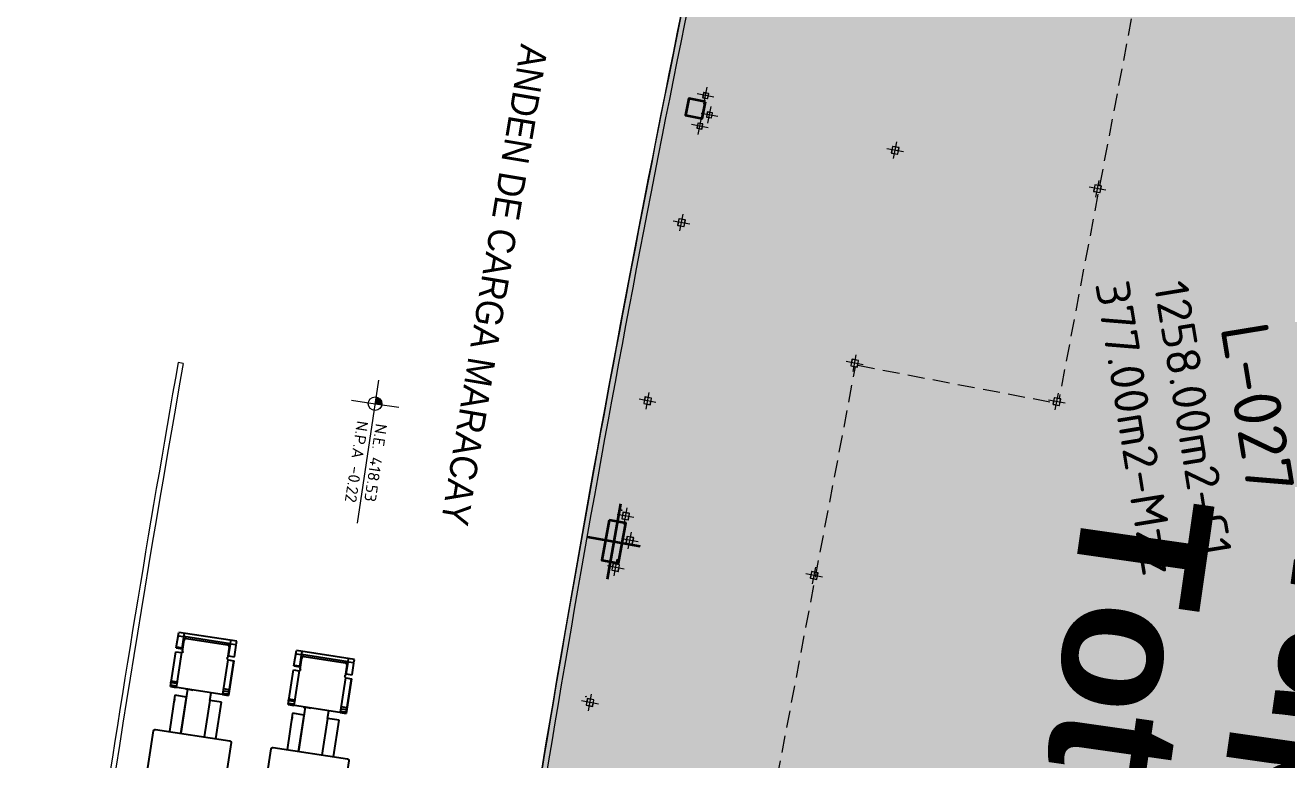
# Model space of a CAD drawing. Header units: metres. Extents: x 2 to 659295185, y -28 to 1124222152.
# Drawn here: x 655410.2 to 655447.29, y 1126596.97 to 1126618.58 of the extents above; entities that cross this region are included whole.
import ezdxf
from ezdxf.enums import TextEntityAlignment as Align

# ---------------------------------------------------------------- set-up
doc = ezdxf.new("R2010")
doc.units = ezdxf.units.M
doc.header["$MEASUREMENT"] = 0
for name, pattern in [('CCSM_C1_CUERPO EL$0$DASHED', [0.75, 0.5, -0.25]), ('CCSM_C1_CUERPO HP$0$CONTINUA', [0]), ('CONTINUA', [0])]:
    doc.linetypes.add(name, pattern=pattern)
doc.layers.get('0').update_dxf_attribs({"linetype": 'CONTINUOUS'})
for name, color, linetype in [('A-VISTA 2', 3, 'CONTINUOUS'), ('A_PILOTES', 9, 'CONTINUOUS'), ('CCSM_C1_CUERPO EL$0$A-PROYECCIONES', 5, 'CCSM_C1_CUERPO EL$0$DASHED'), ('CCSM_C1_CUERPO HP$0$A-CAMIONES', 8, 'CONTINUOUS'), ('CCSM_C1_CUERPO HP$0$A-LOCAL ID', 7, 'CONTINUOUS'), ('CCSM_C1_CUERPO HP$0$A-PARED', 2, 'CCSM_C1_CUERPO HP$0$CONTINUA'), ('CCSM_C1_CUERPO HP$0$A-TEXTOS NIVELES', 7, 'CONTINUOUS'), ('CCSM_C1_CUERPO HP$0$ID_AREA EXACTA', 7, 'CONTINUOUS'), ('CCSM_C1_CUERPO HP$0$ID_Nº LOCAL', 7, 'CONTINUOUS'), ('CCSM_C1_CUERPO HP$0$ID_RUBRO', 7, 'CONTINUOUS'), ('CCSM_C1_CUERPO HP$0$ID_USO', 7, 'CONTINUOUS')]:
    doc.layers.add(name, color=color, linetype=linetype)
doc.layers.add('CCSM_C1_CUERPO HP$0$A-AREAS COMERCIALES', color=151, linetype='CONTINUOUS', plot=False)
for name, color, linetype, lineweight in [('CCSM_XREF ESTRUCTURA15$0$E-CA-COLUMNA', 2, 'CONTINUOUS', 35), ('CCSM_XREF ESTRUCTURA15$0$E-CP COLUMNAS', 2, 'CONTINUOUS', 35), ('LOCALES PROPIOS', 101, 'CONTINUA', 0), ('NOMBRES LOCATARIOS', 7, 'CONTINUA', 0)]:
    doc.layers.add(name, color=color, linetype=linetype, lineweight=lineweight)
doc.styles.add('CCSM_C1_CUERPO HP$0$ROMANS', font='romans__.ttf')
doc.styles.add('CCSM_C1_CUERPO HP$0$sigo', font='arial.ttf', dxfattribs={"width": 0.9})
doc.styles.add('CCSM_C1_CUERPO HP$0$Standard', font='txt_____.ttf')
doc.styles.add('XX', font='')
doc.styles.get('XX').set_extended_font_data('Arial Black')

# ---------------------------------------------------------------- blocks, each defined once
blk = doc.blocks.new('CCSM_C1_CUERPO HP$0$Camion L12')
for p, q in [((0.863, 11.021), (-0.865, 11.02)), ((-0.865, 10.559), (-0.865, 11.02)), ((-0.865, 10.923), (-0.692, 10.923)), ((-0.692, 10.905), (-0.692, 11.02)), ((0.69, 10.924), (-0.692, 10.923)), ((-0.692, 10.559), (-0.692, 10.905)), ((-0.671, 10.49), (-0.671, 10.821)), ((-0.613, 10.878), (0.609, 10.879)), ((0.667, 10.821), (0.667, 10.49)), ((0.69, 10.906), (0.691, 11.021)), ((0.69, 10.924), (0.863, 10.924)), ((0.691, 10.56), (0.69, 10.906)), ((0.863, 10.924), (0.863, 11.021)), ((0.863, 10.56), (0.863, 10.906)), ((-0.865, 10.587), (-0.692, 10.587)), ((-0.865, 10.559), (-0.692, 10.559)), ((-0.865, 10.444), (-0.692, 10.444)), ((-0.864, 9.407), (-0.865, 10.444)), ((-0.692, 10.444), (-0.64, 10.488)), ((-0.692, 10.444), (-0.691, 9.407)), ((-0.671, 10.49), (-0.64, 10.488)), ((0.667, 10.49), (0.64, 10.488)), ((0.64, 10.488), (0.691, 10.445)), ((0.691, 10.56), (0.863, 10.56)), ((0.691, 9.425), (0.691, 10.445)), ((0.691, 10.445), (0.863, 10.445)), ((0.863, 10.445), (0.864, 9.408)), ((0.863, 10.445), (0.864, 9.428)), ((0.863, 10.445), (0.864, 9.408)), ((0.863, 10.445), (0.864, 9.408)), ((0.863, 10.445), (0.864, 9.408)), ((0.864, 9.408), (0.863, 10.445)), ((-0.864, 9.58), (-0.691, 9.58)), ((-0.864, 9.522), (-0.864, 9.58)), ((-0.691, 9.523), (-0.864, 9.522)), ((-0.691, 9.446), (-0.864, 9.445)), ((-0.864, 9.445), (-0.864, 9.407)), ((0.864, 9.408), (-0.864, 9.407)), ((-0.864, 9.407), (-0.691, 9.407)), ((-0.691, 9.58), (-0.691, 9.523)), ((-0.691, 9.407), (-0.691, 9.446)), ((-0.184, 9.408), (-0.409, 9.407)), ((-0.403, 9.407), (-0.346, 9.407)), ((-0.352, 9.407), (-0.346, 8.094)), ((-0.346, 9.407), (-0.288, 9.407)), ((-0.346, 9.177), (-0.346, 9.407)), ((-0.288, 9.407), (-0.23, 9.408)), ((-0.23, 9.408), (-0.196, 9.408)), ((0.345, 9.18), (0.345, 9.408)), ((0.691, 9.446), (0.69, 9.408)), ((0.691, 9.425), (0.69, 9.408)), ((0.69, 9.408), (0.864, 9.408)), ((0.691, 9.581), (0.691, 9.523)), ((0.863, 9.581), (0.691, 9.581)), ((0.691, 9.523), (0.863, 9.524)), ((0.863, 9.446), (0.691, 9.446)), ((0.863, 9.524), (0.863, 9.581)), ((0.864, 9.408), (0.863, 9.446)), ((-0.692, 9.177), (-0.691, 8.093)), ((-0.346, 9.177), (-0.692, 9.177)), ((-0.689, 9.062), (-0.689, 8.987)), ((-0.348, 8.987), (-0.348, 9.062)), ((-0.346, 8.094), (-0.346, 9.177)), ((0.344, 9.062), (0.344, 8.987)), ((0.345, 9.18), (0.346, 8.094)), ((0.691, 9.18), (0.345, 9.18)), ((0.69, 8.987), (0.69, 9.062)), ((0.691, 8.094), (0.691, 9.18))]:
    blk.add_line(p, q)
blk.add_lwpolyline([(-1.148, 0), (-1.152, 8.048, -0.414214), (-1.107, 8.093), (1.107, 8.094, -0.414214), (1.152, 8.049), (1.152, 0)], format="xyb", close=True)
for centre, start, end in [((-0.613, 10.821), 90.028, 180.028), ((0.609, 10.821), 0.028, 90.028)]:
    blk.add_arc(centre, 0.0576, start, end)
blk = doc.blocks.new('CCSM_C1_CUERPO HP$0$IDENT LOCAL')
at = {"layer": 'CCSM_C1_CUERPO HP$0$ID_AREA EXACTA', "style": 'CCSM_C1_CUERPO HP$0$ROMANS'}
blk.add_attdef('AREA-EXACTA', text='', height=0.5, dxfattribs=at).set_placement((0, 1.245), align=Align.BOTTOM_CENTER)
at = {"layer": 'CCSM_C1_CUERPO HP$0$ID_Nº LOCAL', "style": 'CCSM_C1_CUERPO HP$0$ROMANS'}
blk.add_attdef('NºLOCAL', text='', height=0.7, dxfattribs=at).set_placement((0, 2.05), align=Align.BOTTOM_CENTER)
at = {"layer": 'CCSM_C1_CUERPO HP$0$ID_RUBRO', "style": 'CCSM_C1_CUERPO HP$0$ROMANS'}
blk.add_attdef('RUBRO', text='', height=0.35, dxfattribs=at).set_placement((0, 0.395), align=Align.BOTTOM_CENTER)
at = {"layer": 'CCSM_C1_CUERPO HP$0$ID_USO', "style": 'CCSM_C1_CUERPO HP$0$ROMANS'}
blk.add_attdef('USO', text='', height=0.35, dxfattribs=at).set_placement((0, -0.455), align=Align.BOTTOM_CENTER)
blk = doc.blocks.new('CCSM_XREF ESTRUCTURA15$0$COLUM REC 120x50 mid')
at = {"color": 5}
for p, q in [((0, 1.124), (0, -1.124)), ((-0.789, 0), (0.789, 0))]:
    blk.add_line(p, q, dxfattribs=at)
at = {"color": 2}
blk.add_lwpolyline([(-0.25, 0.6), (-0.25, -0.6), (0.25, -0.6), (0.25, 0.6)], close=True, dxfattribs=at)
blk = doc.blocks.new('CCSM_XREF ESTRUCTURA15$0$CCSM_COLUMNA REC')
at = {"layer": 'CCSM_XREF ESTRUCTURA15$0$E-CA-COLUMNA'}
blk.add_lwpolyline([(-0.25, -0.25), (0.25, -0.25), (0.25, 0.25), (-0.25, 0.25)], close=True, dxfattribs=at)

msp = doc.modelspace()

# ---------------------------------------------------------------- hatches: boundary and pattern name
at = {"layer": 'CCSM_C1_CUERPO HP$0$A-TEXTOS NIVELES', "lineweight": 5}
msp.add_hatch(color=251, dxfattribs=at).paths.add_polyline_path([(655420.5121, 1126607.6452), (655420.4824, 1126607.4474), (655420.6802, 1126607.4178, 0.4142136)])
at = {"layer": 'LOCALES PROPIOS'}
h = msp.add_hatch(color=101, dxfattribs=at)
edge = h.paths.add_edge_path()
edge.add_line((655458.8488, 1126636.1563), (655457.5349, 1126630.3037))
edge.add_line((655457.5349, 1126630.3037), (655456.2187, 1126624.4413))
edge.add_line((655456.2187, 1126624.4413), (655456.0203, 1126623.5634))
edge.add_line((655456.0203, 1126623.5634), (655454.6943, 1126617.4988))
edge.add_line((655454.6943, 1126617.4988), (655453.4369, 1126611.4142))
edge.add_line((655453.4369, 1126611.4142), (655452.2504, 1126605.3198))
edge.add_line((655452.2504, 1126605.3198), (655451.1347, 1126599.2131))
edge.add_line((655451.1347, 1126599.2131), (655462.9514, 1126597.1235))
edge.add_line((655462.9514, 1126597.1235), (655460.9771, 1126585.1456))
edge.add_line((655460.9771, 1126585.1456), (655455.046, 1126586.0526))
edge.add_line((655455.046, 1126586.0526), (655449.1151, 1126586.9551))
edge.add_line((655449.1151, 1126586.9551), (655440.4809, 1126588.281))
edge.add_line((655440.4809, 1126588.281), (655437.2531, 1126588.7748))
edge.add_line((655437.2531, 1126588.7748), (655424.4306, 1126590.7362))
edge.add_arc((656034.1751, 1126495.8779), 617.0789, 167.4467516, 171.157344, ccw=False)
edge.add_line((655431.8478, 1126629.9981), (655432.8219, 1126629.7794))
edge.add_line((655432.8219, 1126629.7794), (655432.8008, 1126629.6973))
edge.add_line((655432.8008, 1126629.6973), (655444.5103, 1126627.0742))
edge.add_line((655444.5103, 1126627.0742), (655447.1406, 1126638.7866))
edge.add_line((655447.1406, 1126638.7866), (655458.8488, 1126636.1563))

# ---------------------------------------------------------------- linework, layer by layer
at = {"color": 5, "lineweight": 15}
for points in [[(655430.1376, 1126616.5952), (655430.112, 1126616.4606)], [(655430.142, 1126616.5944), (655430.1164, 1126616.4598)], [(655430.1192, 1126616.4501), (655430.2538, 1126616.4245)], [(655430.12, 1126616.4545), (655430.2546, 1126616.4289)], [(655430.2819, 1126616.5724), (655430.1473, 1126616.598)], [(655430.2827, 1126616.5768), (655430.1481, 1126616.6024)], [(655430.2599, 1126616.4325), (655430.2855, 1126616.5671)], [(655430.2643, 1126616.4317), (655430.2899, 1126616.5663)], [(655430.249, 1126616.0239), (655430.2234, 1126615.8893)], [(655430.2534, 1126616.0231), (655430.2278, 1126615.8885)], [(655430.3932, 1126616.001), (655430.2586, 1126616.0266)], [(655430.3941, 1126616.0055), (655430.2595, 1126616.0311)], [(655430.3712, 1126615.8612), (655430.3968, 1126615.9958)], [(655430.3756, 1126615.8604), (655430.4012, 1126615.9949)], [(655429.9679, 1126615.6958), (655429.9423, 1126615.5612)], [(655429.9723, 1126615.695), (655429.9467, 1126615.5604)], [(655429.9494, 1126615.5507), (655430.084, 1126615.5251)], [(655429.9503, 1126615.5551), (655430.0848, 1126615.5295)], [(655430.1121, 1126615.6729), (655429.9775, 1126615.6985)], [(655430.113, 1126615.6774), (655429.9784, 1126615.703)], [(655430.0901, 1126615.5331), (655430.1157, 1126615.6677)], [(655430.0945, 1126615.5323), (655430.1201, 1126615.6668)], [(655430.2305, 1126615.8788), (655430.3651, 1126615.8532)], [(655430.2314, 1126615.8832), (655430.3659, 1126615.8576)], [(655435.6918, 1126615.0121), (655435.6575, 1126614.8318)], [(655435.6972, 1126615.0111), (655435.6629, 1126614.8308)], [(655435.6641, 1126614.8222), (655435.8444, 1126614.7879)], [(655435.6651, 1126614.8276), (655435.8454, 1126614.7933)], [(655435.8807, 1126614.979), (655435.7005, 1126615.0133)], [(655435.8817, 1126614.9844), (655435.7015, 1126615.0187)], [(655435.8486, 1126614.7955), (655435.8829, 1126614.9758)], [(655435.854, 1126614.7945), (655435.8883, 1126614.9747)], [(655441.638, 1126613.8809), (655441.6037, 1126613.7006)], [(655441.6434, 1126613.8799), (655441.6091, 1126613.6996)], [(655441.6103, 1126613.691), (655441.7905, 1126613.6567)], [(655441.6113, 1126613.6964), (655441.7915, 1126613.6621)], [(655441.8269, 1126613.8477), (655441.6466, 1126613.882)], [(655441.8279, 1126613.8532), (655441.6476, 1126613.8874)], [(655441.7948, 1126613.6643), (655441.8291, 1126613.8445)], [(655441.8002, 1126613.6632), (655441.8345, 1126613.8435)], [(655429.4098, 1126612.8825), (655429.3755, 1126612.7022)], [(655429.4152, 1126612.8815), (655429.3809, 1126612.7012)], [(655429.382, 1126612.6926), (655429.5623, 1126612.6583)], [(655429.383, 1126612.698), (655429.5633, 1126612.6637)], [(655429.5986, 1126612.8494), (655429.4184, 1126612.8837)], [(655429.5997, 1126612.8548), (655429.4194, 1126612.8891)], [(655429.5665, 1126612.6659), (655429.6008, 1126612.8462)], [(655429.5719, 1126612.6649), (655429.6062, 1126612.8451)], [(655434.5001, 1126608.7479), (655434.4658, 1126608.5676)], [(655434.5055, 1126608.7469), (655434.4712, 1126608.5666)], [(655434.4724, 1126608.558), (655434.6526, 1126608.5237)], [(655434.4734, 1126608.5634), (655434.6537, 1126608.5291)], [(655434.689, 1126608.7147), (655434.5087, 1126608.749)], [(655434.69, 1126608.7201), (655434.5098, 1126608.7544)], [(655434.6569, 1126608.5313), (655434.6912, 1126608.7115)], [(655434.6623, 1126608.5302), (655434.6966, 1126608.7105)], [(655428.4125, 1126607.6408), (655428.3783, 1126607.4605)], [(655428.418, 1126607.6398), (655428.3837, 1126607.4595)], [(655428.3848, 1126607.4509), (655428.5651, 1126607.4166)], [(655428.3858, 1126607.4563), (655428.5661, 1126607.422)], [(655428.6014, 1126607.6077), (655428.4212, 1126607.642)], [(655428.6025, 1126607.6131), (655428.4222, 1126607.6474)], [(655428.5693, 1126607.4242), (655428.6036, 1126607.6044)], [(655428.5747, 1126607.4232), (655428.609, 1126607.6034)], [(655440.4463, 1126607.6167), (655440.412, 1126607.4364)], [(655440.4517, 1126607.6156), (655440.4174, 1126607.4354)], [(655440.4185, 1126607.4267), (655440.5988, 1126607.3925)], [(655440.4196, 1126607.4322), (655440.5998, 1126607.3979)], [(655440.6351, 1126607.5835), (655440.4549, 1126607.6178)], [(655440.6362, 1126607.5889), (655440.4559, 1126607.6232)], [(655440.603, 1126607.4), (655440.6373, 1126607.5803)], [(655440.6084, 1126607.399), (655440.6427, 1126607.5793)], [(655427.7665, 1126604.249), (655427.7322, 1126604.0688)], [(655427.7719, 1126604.248), (655427.7376, 1126604.0677)], [(655427.7388, 1126604.0591), (655427.919, 1126604.0248)], [(655427.7398, 1126604.0645), (655427.9201, 1126604.0302)], [(655427.9554, 1126604.2159), (655427.7751, 1126604.2502)], [(655427.9564, 1126604.2213), (655427.7762, 1126604.2556)], [(655427.9233, 1126604.0324), (655427.9576, 1126604.2127)], [(655427.9287, 1126604.0314), (655427.963, 1126604.2116)], [(655427.8877, 1126603.5336), (655427.8534, 1126603.3533)], [(655427.8931, 1126603.5326), (655427.8588, 1126603.3523)], [(655427.86, 1126603.3437), (655428.0402, 1126603.3094)], [(655427.861, 1126603.3491), (655428.0413, 1126603.3148)], [(655428.0766, 1126603.5005), (655427.8963, 1126603.5348)], [(655428.0776, 1126603.5059), (655427.8974, 1126603.5402)], [(655428.0445, 1126603.317), (655428.0788, 1126603.4972)], [(655428.0499, 1126603.316), (655428.0842, 1126603.4962)], [(655427.4751, 1126602.7365), (655427.4408, 1126602.5563)], [(655427.4805, 1126602.7355), (655427.4462, 1126602.5552)], [(655427.4473, 1126602.5466), (655427.6276, 1126602.5123)], [(655427.4484, 1126602.552), (655427.6286, 1126602.5177)], [(655427.6639, 1126602.7034), (655427.4837, 1126602.7377)], [(655427.665, 1126602.7088), (655427.4847, 1126602.7431)], [(655427.6318, 1126602.5199), (655427.6661, 1126602.7002)], [(655427.6372, 1126602.5189), (655427.6715, 1126602.6992)], [(655433.3118, 1126602.5017), (655433.2775, 1126602.3214)], [(655433.3172, 1126602.5007), (655433.2829, 1126602.3204)], [(655433.2841, 1126602.3118), (655433.4643, 1126602.2775)], [(655433.2851, 1126602.3172), (655433.4654, 1126602.2829)], [(655433.5007, 1126602.4686), (655433.3204, 1126602.5029)], [(655433.5017, 1126602.474), (655433.3215, 1126602.5083)], [(655433.4686, 1126602.2851), (655433.5029, 1126602.4653)], [(655433.474, 1126602.2841), (655433.5083, 1126602.4643)], [(655426.719, 1126598.7625), (655426.6847, 1126598.5822)], [(655426.7244, 1126598.7615), (655426.6901, 1126598.5812)], [(655426.6913, 1126598.5726), (655426.8716, 1126598.5383)], [(655426.6923, 1126598.578), (655426.8726, 1126598.5437)], [(655426.9079, 1126598.7294), (655426.7276, 1126598.7637)], [(655426.9089, 1126598.7348), (655426.7287, 1126598.7691)], [(655426.8758, 1126598.5459), (655426.9101, 1126598.7261)], [(655426.8812, 1126598.5449), (655426.9155, 1126598.7251)]]:
    msp.add_lwpolyline(points, dxfattribs=at)
for centre, radius, start, end in [((655430.1209, 1126616.459), 0.009, 169.22856, 259.22856), ((655430.1209, 1126616.459), 0.0045, 169.22856, 259.22856), ((655430.1465, 1126616.5935), 0.009, 79.22856, 169.22856), ((655430.1465, 1126616.5935), 0.0045, 79.22856, 169.22856), ((655430.2554, 1126616.4334), 0.009, 259.22856, 349.22856), ((655430.2554, 1126616.4334), 0.0045, 259.22856, 349.22856), ((655430.2811, 1126616.5679), 0.0045, 349.22856, 79.22856), ((655430.2811, 1126616.5679), 0.009, 349.22856, 79.22856), ((655430.2578, 1126616.0222), 0.009, 79.22856, 169.22856), ((655430.2578, 1126616.0222), 0.0045, 79.22856, 169.22856), ((655430.3924, 1126615.9966), 0.0045, 349.22856, 79.22856), ((655430.3924, 1126615.9966), 0.009, 349.22856, 79.22856), ((655429.9511, 1126615.5595), 0.009, 169.22856, 259.22856), ((655429.9511, 1126615.5595), 0.0045, 169.22856, 259.22856), ((655429.9767, 1126615.6941), 0.009, 79.22856, 169.22856), ((655429.9767, 1126615.6941), 0.0045, 79.22856, 169.22856), ((655430.0857, 1126615.5339), 0.009, 259.22856, 349.22856), ((655430.0857, 1126615.5339), 0.0045, 259.22856, 349.22856), ((655430.1113, 1126615.6685), 0.0045, 349.22856, 79.22856), ((655430.1113, 1126615.6685), 0.009, 349.22856, 79.22856), ((655430.2322, 1126615.8876), 0.009, 169.22856, 259.22856), ((655430.2322, 1126615.8876), 0.0045, 169.22856, 259.22856), ((655430.3668, 1126615.862), 0.009, 259.22856, 349.22856), ((655430.3668, 1126615.862), 0.0045, 259.22856, 349.22856), ((655435.6656, 1126614.8303), 0.00825, 169.22856, 259.22856), ((655435.6656, 1126614.8303), 0.00275, 169.22856, 259.22856), ((655435.6999, 1126615.0106), 0.00825, 79.22856, 169.22856), ((655435.6999, 1126615.0106), 0.00275, 79.22856, 169.22856), ((655435.8459, 1126614.796), 0.00825, 259.22856, 349.22856), ((655435.8459, 1126614.796), 0.00275, 259.22856, 349.22856), ((655435.8802, 1126614.9763), 0.00275, 349.22856, 79.22856), ((655435.8802, 1126614.9763), 0.00825, 349.22856, 79.22856), ((655441.6118, 1126613.6991), 0.00825, 169.22856, 259.22856), ((655441.6118, 1126613.6991), 0.00275, 169.22856, 259.22856), ((655441.6461, 1126613.8793), 0.00825, 79.22856, 169.22856), ((655441.6461, 1126613.8793), 0.00275, 79.22856, 169.22856), ((655441.8264, 1126613.845), 0.00275, 349.22856, 79.22856), ((655441.8264, 1126613.845), 0.00825, 349.22856, 79.22856), ((655441.7921, 1126613.6648), 0.00825, 259.22856, 349.22856), ((655441.7921, 1126613.6648), 0.00275, 259.22856, 349.22856), ((655429.3836, 1126612.7007), 0.00825, 169.22856, 259.22856), ((655429.3836, 1126612.7007), 0.00275, 169.22856, 259.22856), ((655429.4179, 1126612.881), 0.00825, 79.22856, 169.22856), ((655429.4179, 1126612.881), 0.00275, 79.22856, 169.22856), ((655429.5638, 1126612.6664), 0.00825, 259.22856, 349.22856), ((655429.5638, 1126612.6664), 0.00275, 259.22856, 349.22856), ((655429.5981, 1126612.8467), 0.00275, 349.22856, 79.22856), ((655429.5981, 1126612.8467), 0.00825, 349.22856, 79.22856), ((655434.4739, 1126608.5661), 0.00825, 169.22856, 259.22856), ((655434.4739, 1126608.5661), 0.00275, 169.22856, 259.22856), ((655434.5082, 1126608.7463), 0.00825, 79.22856, 169.22856), ((655434.5082, 1126608.7463), 0.00275, 79.22856, 169.22856), ((655434.6542, 1126608.5318), 0.00825, 259.22856, 349.22856), ((655434.6542, 1126608.5318), 0.00275, 259.22856, 349.22856), ((655434.6885, 1126608.712), 0.00275, 349.22856, 79.22856), ((655434.6885, 1126608.712), 0.00825, 349.22856, 79.22856), ((655428.3864, 1126607.459), 0.00825, 169.22856, 259.22856), ((655428.3864, 1126607.459), 0.00275, 169.22856, 259.22856), ((655428.4207, 1126607.6393), 0.00825, 79.22856, 169.22856), ((655428.4207, 1126607.6393), 0.00275, 79.22856, 169.22856), ((655428.5666, 1126607.4247), 0.00825, 259.22856, 349.22856), ((655428.5666, 1126607.4247), 0.00275, 259.22856, 349.22856), ((655428.6009, 1126607.605), 0.00275, 349.22856, 79.22856), ((655428.6009, 1126607.605), 0.00825, 349.22856, 79.22856), ((655440.4201, 1126607.4349), 0.00825, 169.22856, 259.22856), ((655440.4201, 1126607.4349), 0.00275, 169.22856, 259.22856), ((655440.4544, 1126607.6151), 0.00825, 79.22856, 169.22856), ((655440.4544, 1126607.6151), 0.00275, 79.22856, 169.22856), ((655440.6003, 1126607.4006), 0.00825, 259.22856, 349.22856), ((655440.6003, 1126607.4006), 0.00275, 259.22856, 349.22856), ((655440.6346, 1126607.5808), 0.00275, 349.22856, 79.22856), ((655440.6346, 1126607.5808), 0.00825, 349.22856, 79.22856), ((655427.7403, 1126604.0672), 0.00825, 169.22856, 259.22856), ((655427.7403, 1126604.0672), 0.00275, 169.22856, 259.22856), ((655427.7746, 1126604.2475), 0.00825, 79.22856, 169.22856), ((655427.7746, 1126604.2475), 0.00275, 79.22856, 169.22856), ((655427.9206, 1126604.0329), 0.00825, 259.22856, 349.22856), ((655427.9206, 1126604.0329), 0.00275, 259.22856, 349.22856), ((655427.9549, 1126604.2132), 0.00275, 349.22856, 79.22856), ((655427.9549, 1126604.2132), 0.00825, 349.22856, 79.22856), ((655427.8615, 1126603.3518), 0.00825, 169.22856, 259.22856), ((655427.8615, 1126603.3518), 0.00275, 169.22856, 259.22856), ((655427.8958, 1126603.5321), 0.00825, 79.22856, 169.22856), ((655427.8958, 1126603.5321), 0.00275, 79.22856, 169.22856), ((655428.0418, 1126603.3175), 0.00825, 259.22856, 349.22856), ((655428.0418, 1126603.3175), 0.00275, 259.22856, 349.22856), ((655428.0761, 1126603.4978), 0.00275, 349.22856, 79.22856), ((655428.0761, 1126603.4978), 0.00825, 349.22856, 79.22856), ((655427.4489, 1126602.5547), 0.00825, 169.22856, 259.22856), ((655427.4489, 1126602.5547), 0.00275, 169.22856, 259.22856), ((655427.4832, 1126602.735), 0.00825, 79.22856, 169.22856), ((655427.4832, 1126602.735), 0.00275, 79.22856, 169.22856), ((655427.6634, 1126602.7007), 0.00275, 349.22856, 79.22856), ((655427.6634, 1126602.7007), 0.00825, 349.22856, 79.22856), ((655427.6291, 1126602.5204), 0.00825, 259.22856, 349.22856), ((655427.6291, 1126602.5204), 0.00275, 259.22856, 349.22856), ((655433.2856, 1126602.3199), 0.00825, 169.22856, 259.22856), ((655433.2856, 1126602.3199), 0.00275, 169.22856, 259.22856), ((655433.3199, 1126602.5002), 0.00825, 79.22856, 169.22856), ((655433.3199, 1126602.5002), 0.00275, 79.22856, 169.22856), ((655433.4659, 1126602.2856), 0.00825, 259.22856, 349.22856), ((655433.4659, 1126602.2856), 0.00275, 259.22856, 349.22856), ((655433.5002, 1126602.4659), 0.00275, 349.22856, 79.22856), ((655433.5002, 1126602.4659), 0.00825, 349.22856, 79.22856), ((655426.6928, 1126598.5807), 0.00825, 169.22856, 259.22856), ((655426.6928, 1126598.5807), 0.00275, 169.22856, 259.22856), ((655426.7271, 1126598.761), 0.00825, 79.22856, 169.22856), ((655426.7271, 1126598.761), 0.00275, 79.22856, 169.22856), ((655426.8731, 1126598.5464), 0.00825, 259.22856, 349.22856), ((655426.8731, 1126598.5464), 0.00275, 259.22856, 349.22856), ((655426.9074, 1126598.7267), 0.00275, 349.22856, 79.22856), ((655426.9074, 1126598.7267), 0.00825, 349.22856, 79.22856)]:
    msp.add_arc(centre, radius, start, end, dxfattribs=at)
at = {"layer": 'A-VISTA 2', "lineweight": 15}
for points in [[(655430.1512, 1126616.2684), (655430.2447, 1126616.7596)], [(655430.4435, 1126616.4673), (655429.9523, 1126616.5608)], [(655430.5577, 1126615.8954), (655430.0665, 1126615.9889)], [(655430.2654, 1126615.6966), (655430.3588, 1126616.1878)], [(655430.2725, 1126615.5681), (655429.7813, 1126615.6616)], [(655429.9801, 1126615.3693), (655430.0736, 1126615.8605)], [(655436.0185, 1126614.8566), (655435.5273, 1126614.95)], [(655435.7262, 1126614.6577), (655435.8196, 1126615.1489)], [(655441.9647, 1126613.7253), (655441.4735, 1126613.8188)], [(655441.6724, 1126613.5265), (655441.7658, 1126614.0177)], [(655429.4441, 1126612.5281), (655429.5376, 1126613.0193)], [(655429.7364, 1126612.727), (655429.2452, 1126612.8204)], [(655434.5345, 1126608.3935), (655434.6279, 1126608.8847)], [(655434.8268, 1126608.5923), (655434.3356, 1126608.6858)], [(655428.4469, 1126607.2864), (655428.5404, 1126607.7776)], [(655440.4806, 1126607.2622), (655440.5741, 1126607.7534)], [(655428.7392, 1126607.4853), (655428.248, 1126607.5787)], [(655440.7729, 1126607.4611), (655440.2818, 1126607.5546)], [(655428.0932, 1126604.0935), (655427.602, 1126604.1869)], [(655427.8009, 1126603.8946), (655427.8943, 1126604.3858)], [(655427.9221, 1126603.1792), (655428.0155, 1126603.6704)], [(655428.2144, 1126603.3781), (655427.7232, 1126603.4715)], [(655427.8017, 1126602.581), (655427.3106, 1126602.6744)], [(655427.5094, 1126602.3821), (655427.6029, 1126602.8733)], [(655433.3462, 1126602.1473), (655433.4396, 1126602.6385)], [(655433.6385, 1126602.3462), (655433.1473, 1126602.4396)], [(655426.7534, 1126598.4081), (655426.8468, 1126598.8993)], [(655427.0457, 1126598.607), (655426.5545, 1126598.7004)]]:
    msp.add_lwpolyline(points, dxfattribs=at)
at = {"layer": 'A_PILOTES', "color": 3, "lineweight": 15}
for centre in [(655427.7283, 1126604.3156), (655426.6808, 1126598.8291)]:
    msp.add_circle(centre, 0.00953, dxfattribs=at)
at = {"layer": 'CCSM_C1_CUERPO EL$0$A-PROYECCIONES', "lineweight": 5}
for p, q in [((655444.2576, 1126626.8747), (655440.5902, 1126607.5977)), ((655431.0456, 1126589.8138), (655434.6067, 1126608.5324)), ((655434.671, 1126608.5762), (655440.4207, 1126607.4823))]:
    msp.add_line(p, q, dxfattribs=at)
at = {"layer": 'CCSM_C1_CUERPO HP$0$A-AREAS COMERCIALES', "lineweight": 5}
msp.add_lwpolyline([(655432.8199, 1126629.7799), (655432.803, 1126629.7068), (655444.512, 1126627.078), (655447.1406, 1126638.7866), (655458.8493, 1126636.1586), (655456.1192, 1126624.0021), (655455.9326, 1126623.1731, 0.0113026), (655451.1345, 1126599.2119), (655462.9514, 1126597.1235, 0.005773), (655461.9295, 1126591.1402), (655460.9777, 1126585.1455, -0.0001385), (655449.1151, 1126586.9602), (655440.4809, 1126588.2809), (655440.47, 1126588.21), (655424.4206, 1126590.6716, -0.0162242), (655431.8478, 1126629.9981), (655432.8199, 1126629.7799)], format="xyb", dxfattribs=at)
at = {"layer": 'CCSM_C1_CUERPO HP$0$A-PARED', "lineweight": 5}
msp.add_line((655414.8406, 1126608.6342), (655414.6929, 1126608.6603), dxfattribs=at)
for points in [[(655431.9615, 1126629.8188, 0.00155), (655431.2061, 1126626.3777, 0.0147294), (655424.5943, 1126590.7963)], [(655430.2188, 1126622.463, 0.0130687), (655424.4204, 1126590.6717)]]:
    msp.add_lwpolyline(points, format="xyb", dxfattribs=at)
for radius, end in [(602.1594, 172.8474532), (602.1594, 172.8474532), (602.0094, 172.0235368), (602.0094, 172.0235368)]:
    msp.add_arc((656007.6685, 1126503.8948), radius, 169.9805198, end, dxfattribs=at)
at = {"layer": 'CCSM_C1_CUERPO HP$0$A-TEXTOS NIVELES', "color": 251, "lineweight": 5}
msp.add_line((655420.5862, 1126608.1397), (655419.9547, 1126603.927), dxfattribs=at)
msp.add_lwpolyline([(655419.7902, 1126607.5512), (655420.4824, 1126607.4474), (655421.1747, 1126607.3436)], dxfattribs=at)
msp.add_circle((655420.4824, 1126607.4474), 0.2, dxfattribs=at)

# ---------------------------------------------------------------- block references
at = {"layer": 'CCSM_C1_CUERPO HP$0$A-CAMIONES', "lineweight": 5, "rotation": 351.2482837011775}
for p in [(655413.8847, 1126589.6937), (655417.3442, 1126589.1628)]:
    msp.add_blockref('CCSM_C1_CUERPO HP$0$Camion L12', p, dxfattribs=at)
at = {"layer": 'CCSM_C1_CUERPO HP$0$A-LOCAL ID', "lineweight": 5}
ref = msp.add_blockref('CCSM_C1_CUERPO HP$0$IDENT LOCAL', (655422.0244, 1126611.264), dxfattribs=dict(at, rotation=260.5114437496981))
ref.add_attrib('NºLOCAL', 'ANDEN DE CARGA MARACAY', dxfattribs={"layer": 'CCSM_C1_CUERPO HP$0$ID_Nº LOCAL', "height": 0.8, "rotation": 260.51144, "style": 'CCSM_C1_CUERPO HP$0$sigo', "width": 0.9}).set_placement((655423.3559, 1126611.0414), align=Align.BOTTOM_CENTER)
ref = msp.add_blockref('CCSM_C1_CUERPO HP$0$IDENT LOCAL', (655441.2781, 1126606.4754), dxfattribs=dict(at, xscale=1.999999999948356, yscale=1.999999999948356, zscale=1.999999999948356, rotation=279.3084512809283))
ref.add_attrib('NºLOCAL', 'L-027', dxfattribs={"layer": 'CCSM_C1_CUERPO HP$0$ID_Nº LOCAL', "height": 1.4, "rotation": 279.30845, "style": 'CCSM_C1_CUERPO HP$0$ROMANS'}).set_placement((655445.3241, 1126607.1385), align=Align.BOTTOM_CENTER)
ref.add_attrib('RUBRO', '377.00m2-Mzz', dxfattribs={"layer": 'CCSM_C1_CUERPO HP$0$ID_RUBRO', "height": 1, "rotation": 279.30845, "style": 'CCSM_C1_CUERPO HP$0$ROMANS'}).set_placement((655442.0582, 1126606.6032), align=Align.BOTTOM_CENTER)
ref.add_attrib('AREA-EXACTA', '1258.00m2-C1', dxfattribs={"layer": 'CCSM_C1_CUERPO HP$0$ID_AREA EXACTA', "height": 1, "rotation": 279.30845, "style": 'CCSM_C1_CUERPO HP$0$ROMANS'}).set_placement((655443.7359, 1126606.8782), align=Align.BOTTOM_CENTER)
at = {"layer": 'CCSM_XREF ESTRUCTURA15$0$E-CP COLUMNAS', "lineweight": 5}
for name, p, rotation in [('CCSM_XREF ESTRUCTURA15$0$CCSM_COLUMNA REC', (655429.906, 1126616.1362), 168.6523008975536), ('CCSM_XREF ESTRUCTURA15$0$COLUM REC 120x50 mid', (655427.5008, 1126603.3888), 349.9774776688826)]:
    msp.add_blockref(name, p, dxfattribs=dict(at, rotation=rotation))

# ---------------------------------------------------------------- texts
at = {"layer": 'CCSM_C1_CUERPO HP$0$A-TEXTOS NIVELES', "lineweight": 5, "char_height": 0.34, "attachment_point": 7, "rotation": 261.47424, "style": 'CCSM_C1_CUERPO HP$0$Standard'}
for s, insert, width in [('{\\Fromans|c0;\\C7;N.P.A -0.22}', (655419.948, 1126606.9631), 3.290786), ('{\\Fromans|c0;N.E. 418.53}', (655420.5024, 1126606.8781), 3.025443)]:
    msp.add_mtext(s, dxfattribs=dict(at, insert=insert, width=width))
at = {"layer": 'NOMBRES LOCATARIOS', "insert": (655449.6426, 1126591.0259, 1873.079), "char_height": 3.8, "attachment_point": 3, "rotation": 261.85737, "style": 'XX'}
msp.add_mtext_dynamic_manual_height_columns('\\pt22.8;{\\fArial|b1|i0|c0|p34;\\C7;Grupo Total}', width=12.716055, gutter_width=25, heights=[0], dxfattribs=at)

doc.saveas('drawing.dxf')
